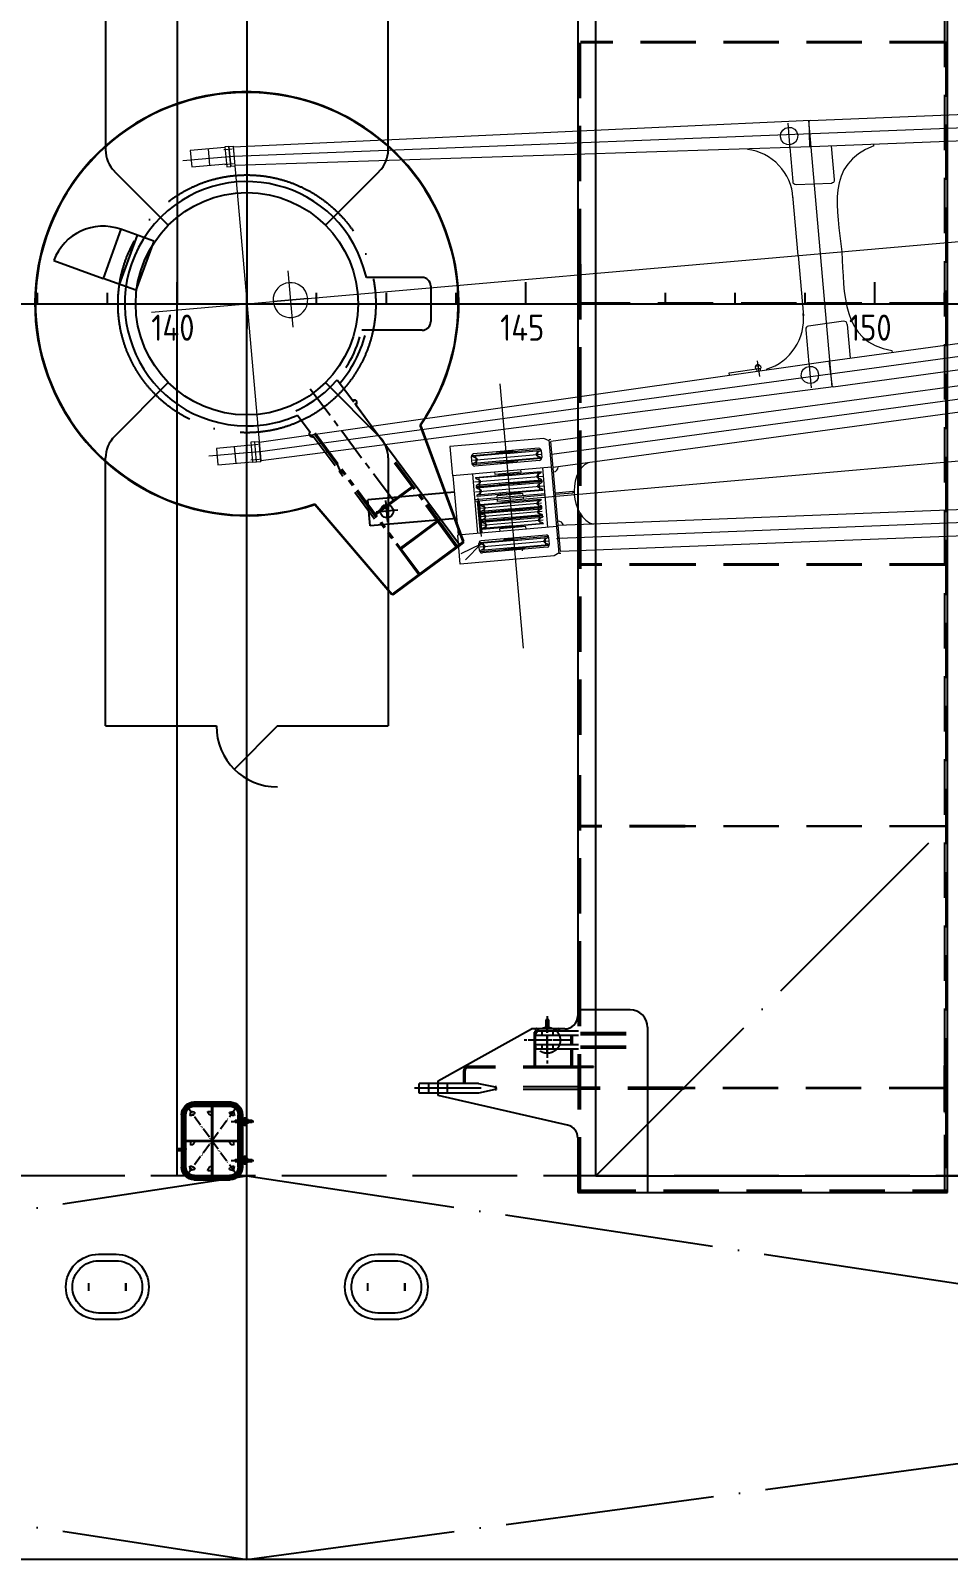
# Model space of a CAD drawing. Header units: millimetres. Extents: x -1838618 to -1600818, y -1770412 to -1553248.
# Drawn here: x -1716985 to -1706460, y -1733102 to -1715568 of the extents above; entities that cross this region are included whole.
import ezdxf

# ---------------------------------------------------------------- set-up
doc = ezdxf.new("R2010")
doc.units = ezdxf.units.MM
doc.header["$LTSCALE"] = 100
for name, pattern in [('ACAD_ISO02W100', [15, 12, -3]), ('ACAD_ISO04W100', [30, 24, -3, 0, -3]), ('ACAD_ISO05W100', [34, 24, -3, 0.5, -3, 0.5, -3]), ('CENTER', [2, 1.25, -0.25, 0.25, -0.25]), ('DASHED', [0.75, 0.5, -0.25]), ('HC2-TOP$0$238-P33+P34-tv$0$DASHED2', [9.525, 6.35, -3.175]), ('HC2-TOP$0$CENTER2', [28.575, 19.05, -3.175, 3.175, -3.175]), ('HC2-TOP$0$DASHED2', [9.525, 6.35, -3.175]), ('HC2-TOP$0$PHANTOM', [63.5, 31.75, -6.35, 6.35, -6.35, 6.35, -6.35]), ('HIDDEN', [9.525, 6.35, -3.175])]:
    doc.linetypes.add(name, pattern=pattern)
for name, color, linetype in [('412equipment', 6, 'Continuous'), ('_____1', 160, 'Continuous'), ('EDGES', 6, 'Continuous'), ('HC2-TOP$0$K1-CEN', 1, 'HC2-TOP$0$CENTER2'), ('HC2-TOP$0$K1-COMP_L', 140, 'HC2-TOP$0$PHANTOM'), ('HC2-TOP$0$K1-DASH', 2, 'HC2-TOP$0$DASHED2'), ('HC2-TOP$0$K2-DASH', 9, 'HC2-TOP$0$DASHED2'), ('HC2-TOP$0$SHAPE_L', 3, 'Continuous'), ('HC2-TOP$0$THICK_L', 3, 'Continuous'), ('图层4', 4, 'Continuous'), ('外型', 6, 'Continuous'), ('点划线', 1, 'CENTER'), ('物件', 4, 'Continuous'), ('虚线G', 3, 'DASHED')]:
    doc.layers.add(name, color=color, linetype=linetype)
doc.layers.add('标注', color=2, linetype='Continuous', lineweight=20)
doc.styles.get("Standard").update_dxf_attribs({"font": 'gbenor.shx', "width": 0.9, "bigfont": 'gbcbig.shx'})

# ---------------------------------------------------------------- blocks, each defined once
blk = doc.blocks.new('A$C6DAA1CFF')
at = {"color": 1, "linetype": 'ACAD_ISO04W100'}
blk.add_circle((1620, 5541), 1478, dxfattribs=at)
at = {"color": 2}
for centre, start, end in [((1970, 10381), 90, 180), ((1970, 700), 180, 270)]:
    blk.add_arc(centre, 700, start, end, dxfattribs=at)
at = {"layer": 'EDGES', "color": 4}
for p, q in [((1970, 10381), (1476, 10878)), ((0, 10381), (0, 7308)), ((0, 10381), (1270, 10381)), ((1970, 10381), (3240, 10381)), ((3240, 7308), (3240, 10381)), ((719, 6443), (102, 7060)), ((2521, 6443), (3138, 7060)), ((719, 4638), (102, 4021)), ((2521, 4638), (3138, 4021)), ((0, 700), (0, 3773)), ((3240, 3773), (3240, 700)), ((0, 700), (1270, 700)), ((1970, 700), (1476, 204)), ((1970, 700), (3240, 700))]:
    blk.add_line(p, q, dxfattribs=at)
blk.add_circle((1620, 5541), 1275, dxfattribs=at)
for centre, start, end in [((350, 7308), 180, 224.9592), ((2890, 7308), 315.0408, 0), ((350, 3773), 135.0408, 180), ((2890, 3773), 0, 44.9592)]:
    blk.add_arc(centre, 350, start, end, dxfattribs=at)
blk = doc.blocks.new('COORD')
at = {"color": 4}
for p, q in [((110600, 0), (110600, 250)), ((114600, 0), (114600, 250)), ((118600, 0), (118600, 250)), ((109000, 0), (109000, 125)), ((109800, 0), (109800, 125)), ((110600, 0), (110600, 125)), ((111400, 0), (111400, 125)), ((112200, 0), (112200, 125)), ((113000, 0), (113000, 125)), ((113800, 0), (113800, 125)), ((114600, 0), (114600, 125)), ((115400, 0), (115400, 125)), ((116200, 0), (116200, 125)), ((117000, 0), (117000, 125)), ((117800, 0), (117800, 125)), ((118600, 0), (118600, 125)), ((119400, 0), (119400, 125)), ((-3960, 0), (177600, 0))]:
    blk.add_line(p, q, dxfattribs=at)
for s, p in [('140', (110304, -423)), ('145', (114304, -423)), ('150', (118304, -423))]:
    blk.add_text(s, height=300, dxfattribs=at).set_placement(p)
blk = doc.blocks.new('H600X800A')
at = {"layer": '图层4'}
for p, q in [((-213, 45), (-213, -45)), ((213, 45), (213, -45))]:
    blk.add_line(p, q, dxfattribs=at)
for points in [[(475, 0, 0.414214), (100, 375), (-100, 375, 0.414214), (-475, 0, 0.414214), (-100, -375), (100, -375, 0.414214)], [(400, 0), (400, 0, 0.414214), (100, 300), (-100, 300, 0.414214), (-400, 0), (-400, 0, 0.414214), (-100, -300), (100, -300, 0.414214)]]:
    blk.add_lwpolyline(points, format="xyb", close=True, dxfattribs=at)
blk = doc.blocks.new('manhole cove')
at = {"layer": '标注'}
for p, q in [((-144186, 45168), (-144186, 45078)), ((-143759, 45168), (-143759, 45078))]:
    blk.add_line(p, q, dxfattribs=at)
at = {"color": 2, "xscale": -1, "rotation": 180.0000000005409}
blk.add_blockref('H600X800A', (-143973, 45123), dxfattribs=at)
blk = doc.blocks.new('HC2-TOP$0$CYL-280')
at = {"ltscale": 0.1}
for points in [[(-233, 18), (-233, -18), (-149, -18), (-149, 18)], [(-139, 122), (-122, 139), (-97, 114), (-114, 97)], [(-139, -122), (-122, -139), (-97, -114), (-114, -97)]]:
    blk.add_lwpolyline(points, close=True, dxfattribs=at)
blk.add_circle((0, 0), 149, dxfattribs=at)
at = {"layer": 'HC2-TOP$0$K1-CEN', "ltscale": 0.1}
for p, q in [((0, 275), (0, -275)), ((-275, 0), (275, 0))]:
    blk.add_line(p, q, dxfattribs=at)
blk = doc.blocks.new('A$C72DA127C')
at = {"color": 136, "linetype": 'HC2-TOP$0$238-P33+P34-tv$0$DASHED2', "lineweight": -2}
for p, q in [((-19896, -8353), (-19906, -8353)), ((-19906, -8353), (-19906, -8746)), ((-19396, -8343), (-19896, -8343)), ((-19896, -8343), (-19896, -8393)), ((-19896, -8353), (-19896, -8746)), ((-19396, -8393), (-19896, -8393)), ((-19483, -8499), (-19483, -8393)), ((-19468, -8499), (-19468, -8393)), ((-19376, -8358), (-18851, -8358)), ((-19376, -8378), (-18851, -8378)), ((-19896, -8499), (-19896, -8549)), ((-19396, -8499), (-19896, -8499)), ((-19396, -8549), (-19896, -8549)), ((-19483, -8746), (-19483, -8549)), ((-19468, -8746), (-19468, -8549)), ((-19376, -8514), (-18851, -8514)), ((-19376, -8534), (-18851, -8534)), ((-19396, -8746), (-20668, -8746)), ((-19396, -8761), (-20668, -8761)), ((-21113, -9051), (-21113, -8941)), ((-20546, -8941), (-21006, -8941)), ((-20899, -9051), (-20899, -8941)), ((-20713, -8941), (-20713, -8791)), ((-20698, -8941), (-20698, -8791)), ((-20546, -8941), (-20354, -8981)), ((-20546, -9051), (-21006, -9051)), ((-20354, -9011), (-20546, -9051)), ((-20346, -8995), (-20354, -8981)), ((-20346, -8997), (-20354, -9011)), ((-20346, -8995), (-20346, -8997)), ((-20344, -8995), (-20336, -8981)), ((-20344, -8995), (-20344, -8997)), ((-20344, -8997), (-20336, -9011)), ((-19396, -8981), (-20336, -8981)), ((-19396, -9011), (-20336, -9011))]:
    blk.add_line(p, q, dxfattribs=at)
at = {"color": 136, "linetype": 'Continuous', "lineweight": -2}
for p, q in [((-21226, -9051), (-21226, -8941)), ((-21006, -8941), (-21226, -8941)), ((-21226, -9051), (-21226, -8941)), ((-21006, -8941), (-21226, -8941)), ((-21006, -9051), (-21226, -9051)), ((-21006, -9051), (-21226, -9051))]:
    blk.add_line(p, q, dxfattribs=at)
at = {"color": 136, "linetype": 'HC2-TOP$0$238-P33+P34-tv$0$DASHED2', "lineweight": -2}
blk.add_lwpolyline([(-19226, -8746), (-19376, -8746), (-19376, -8756), (-19226, -8756)], close=True, dxfattribs=at)
for centre, radius, start, end in [((-20668, -8791), 45, 90, 180), ((-20668, -8791), 30, 90, 180), ((-20345, -9018), 38, 76.1839, 103.8161), ((-20345, -8974), 38, 256.1839, 283.8161)]:
    blk.add_arc(centre, radius, start, end, dxfattribs=at)
at = {"layer": 'HC2-TOP$0$K1-CEN', "color": 136, "ltscale": 0.1}
for p, q in [((-19756, -8581), (-19756, -8276)), ((-19500, -8446), (-20008, -8446))]:
    blk.add_line(p, q, dxfattribs=at)
at = {"layer": 'HC2-TOP$0$K1-CEN', "color": 136, "ltscale": 0.5}
for p, q in [((-21006, -9071), (-21006, -8926)), ((-20513, -8996), (-21280, -8996))]:
    blk.add_line(p, q, dxfattribs=at)
at = {"layer": 'HC2-TOP$0$K1-CEN', "color": 136, "ltscale": 0.25}
blk.add_line((-21006, -9064), (-21006, -8933), dxfattribs=at)
at = {"layer": 'HC2-TOP$0$K1-DASH', "color": 136, "ltscale": 0.2}
for p, q in [((-19819, -8343), (-19819, -8393)), ((-19693, -8343), (-19693, -8393)), ((-19819, -8499), (-19819, -8549)), ((-19693, -8499), (-19693, -8549))]:
    blk.add_line(p, q, dxfattribs=at)
at = {"layer": 'HC2-TOP$0$K2-DASH', "color": 136}
for p, q in [((-15195, -8716), (-15195, 8724)), ((-15186, 8724), (-15186, -8716)), ((-19386, 454), (-19386, 5224)), ((-19376, 454), (-19376, 5224)), ((-15195, 3004), (-19376, 3004)), ((-15195, 2995), (-19376, 2995)), ((-19386, 454), (-19388, -5216)), ((-19376, 454), (-19376, -5216)), ((-16899, 8), (-19372, 8)), ((-16899, 0), (-19372, 0)), ((-15195, 8), (-16892, 8)), ((-15195, 0), (-16892, 0)), ((-18176, -2985), (-19376, -2985)), ((-18176, -2996), (-19376, -2996)), ((-18176, -2985), (-18176, -2996)), ((-15195, -2987), (-18176, -2987)), ((-15195, -2996), (-18176, -2996)), ((-19388, -7946), (-19388, -5216)), ((-19376, -7946), (-19376, -5216)), ((-18176, -5987), (-19376, -5987)), ((-18176, -5997), (-19376, -5997)), ((-18176, -5987), (-18176, -5997)), ((-15195, -5989), (-18176, -5989)), ((-15195, -5996), (-18176, -5996)), ((-19388, -7946), (-19396, -7986)), ((-19396, -10191), (-19396, -7986)), ((-19376, -7946), (-19388, -7946)), ((-19376, -10191), (-19376, -7946)), ((-15195, -8716), (-15202, -8737)), ((-15202, -9258), (-15202, -8737)), ((-15195, -8716), (-15186, -8716)), ((-15186, -8716), (-15186, -9276)), ((-18196, -8986), (-19376, -8986)), ((-18196, -9006), (-19376, -9006)), ((-18176, -8992), (-18196, -8986)), ((-18176, -9000), (-18196, -9006)), ((-15202, -8992), (-18176, -8992)), ((-18176, -9000), (-18176, -8992)), ((-15202, -9000), (-18176, -9000)), ((-15198, -9276), (-15202, -9258)), ((-15198, -10166), (-15198, -9276)), ((-15198, -9276), (-15186, -9276)), ((-15186, -9276), (-15186, -10166)), ((-19376, -10166), (-15166, -10166)), ((-19376, -10176), (-15166, -10176))]:
    blk.add_line(p, q, dxfattribs=at)
at = {"layer": 'HC2-TOP$0$SHAPE_L', "color": 136}
for p, q in [((-15166, -10191), (-15166, 10199)), ((-19406, 8174), (-19406, -8166)), ((-21006, -8911), (-19936, -8316)), ((-19556, -8316), (-19936, -8316)), ((-21006, -9081), (-21006, -8911)), ((-19522, -9419), (-21006, -9081)), ((-19406, -9566), (-19406, -10191)), ((-19406, -10191), (-15166, -10191))]:
    blk.add_line(p, q, dxfattribs=at)
for centre, start, end in [((-19556, -8166), 270, 0), ((-19556, -9566), 0, 77.1475)]:
    blk.add_arc(centre, 150, start, end, dxfattribs=at)
at = {"layer": 'HC2-TOP$0$THICK_L', "color": 136}
for p, q in [((-18806, -8096), (-19406, -8096)), ((-18606, -8296), (-18606, -10191))]:
    blk.add_line(p, q, dxfattribs=at)
blk.add_arc((-18806, -8296), 200, 0, 90, dxfattribs=at)
at = {"layer": 'HC2-TOP$0$K1-COMP_L', "color": 136, "rotation": 270}
blk.add_blockref('HC2-TOP$0$CYL-280', (-19756, -8446), dxfattribs=at)
blk = doc.blocks.new('A$C6D717977')
at = {"layer": '_____1', "color": 31, "lineweight": 0}
for p, q in [((9653, 2104), (28403, 2841)), ((3054, 1695), (28419, 2691)), ((9671, 1804), (28430, 2542)), ((2107, -96), (28979, 2255)), ((3043, 1800), (9660, 2105)), ((9430, 1776), (9404, 2072)), ((9638, 2103), (9906, -953)), ((9656, 1803), (9645, 2103)), ((2756, 1777), (2772, 1588)), ((2933, 1769), (3032, 1777)), ((2993, 1804), (3042, 1808)), ((2993, 1804), (3013, 1575)), ((3042, 1808), (3062, 1579)), ((3043, 1800), (3357, -1798)), ((3061, 1590), (9671, 1804)), ((9886, -653), (28488, 1878)), ((9937, 1426), (9903, 1813)), ((10390, 1813), (10389, 1832)), ((2465, 1644), (3039, 1694)), ((2765, 1670), (3054, 1695)), ((2948, 1600), (3046, 1608)), ((3350, -1693), (28503, 1729)), ((9921, -952), (28514, 1579)), ((9519, 553), (9459, 1244)), ((9519, 553), (9580, -138)), ((3669, 377), (3726, -269)), ((9607, -296), (9641, -687)), ((10040, -199), (9640, -254)), ((10082, -235), (10116, -622)), ((3339, -1588), (9886, -653)), ((9049, -653), (9076, -834)), ((9644, -668), (9669, -963)), ((9871, -654), (9912, -952)), ((10596, -535), (10598, -556)), ((9042, -746), (9047, -774)), ((9083, -740), (9085, -768)), ((9089, -710), (9091, -737)), ((9159, -749), (9160, -757)), ((3357, -1798), (9927, -949)), ((2762, -1744), (3335, -1694)), ((3054, -1639), (3071, -1827)), ((3061, -1718), (3350, -1693)), ((3230, -1619), (3328, -1610)), ((3309, -1813), (3289, -1584)), ((3358, -1808), (3338, -1579)), ((3338, -1579), (3358, -1808)), ((3244, -1788), (3343, -1780)), ((3309, -1813), (3358, -1808))]:
    blk.add_line(p, q, dxfattribs=at)
at = {"layer": '_____1', "color": 31}
for p, q in [((5207, 303), (4569, 303)), ((5308, 202), (5308, -202)), ((3009, 0), (3389, 0)), ((3200, 95), (3200, -283)), ((5207, -301), (4516, -301)), ((4235, -871), (4424, -1125)), ((3926, -973), (4153, -1277)), ((4436, -1140), (4698, -1494)), ((4449, -1157), (5636, -2758)), ((4198, -1337), (4243, -1398)), ((5183, -1393), (5677, -2728)), ((5190, -1393), (5682, -2726)), ((3921, -1498), (3934, -1515)), ((3949, -1501), (4211, -1855)), ((3969, -1486), (4232, -1838)), ((3983, -1479), (4243, -1831)), ((4288, -1458), (4514, -1764)), ((4288, -1958), (4232, -1825)), ((4256, -1915), (4301, -1977)), ((4276, -1900), (4321, -1962)), ((4288, -1891), (4335, -1953)), ((4559, -1823), (4606, -1883)), ((4891, -1822), (5117, -2127)), ((4904, -1812), (5128, -2117)), ((4366, -2022), (4411, -2084)), ((4379, -2013), (4424, -2074)), ((4651, -1945), (4877, -2248)), ((5093, -2093), (4670, -2406)), ((4437, -2159), (4662, -2464)), ((4456, -2144), (4683, -2449)), ((4469, -2134), (4694, -2439)), ((5102, -2104), (4679, -2417)), ((5162, -2187), (5207, -2248)), ((5173, -2177), (5220, -2239)), ((3977, -2303), (4861, -3334)), ((3979, -2295), (4866, -3330)), ((3981, -2299), (4866, -3330)), ((5252, -2308), (5599, -2786)), ((5265, -2299), (5612, -2776)), ((4728, -2509), (4773, -2570)), ((4741, -2499), (4786, -2561)), ((4831, -2621), (4876, -2683)), ((4972, -2811), (5394, -2497)), ((4817, -2630), (4862, -2692)), ((4909, -2752), (5169, -3104)), ((4920, -2743), (5183, -3095)), ((5677, -2728), (5149, -3119)), ((5643, -2767), (5154, -3128)), ((5149, -3119), (4866, -3330)), ((5154, -3128), (4872, -3338)), ((4866, -3330), (4861, -3334)), ((4866, -3330), (4872, -3338))]:
    blk.add_line(p, q, dxfattribs=at)
at = {"layer": '_____1', "color": 31, "lineweight": 0}
for points in [[(2948, 1794), (2550, 1759), (2567, 1570), (2965, 1605)], [(2993, 1804), (2948, 1800), (2968, 1571), (3013, 1575)], [(3062, 1579), (3013, 1575), (2993, 1804)], [(9424, 1795), (9458, 1404), (9461, 1389), (9471, 1379), (9482, 1371), (9498, 1370), (9902, 1386)], [(9902, 1386), (9916, 1390), (9929, 1397), (9936, 1411), (9937, 1426)], [(9640, -254), (9625, -260), (9615, -269), (9608, -280), (9607, -296)], [(10082, -235), (10079, -220), (10069, -208), (10056, -202), (10040, -199)], [(9038, -716), (9039, -705), (9047, -698), (9055, -693), (9066, -694), (9073, -700), (9078, -711)], [(8734, -818), (8731, -791), (9091, -737)], [(9089, -710), (9029, -717), (9032, -747)], [(3247, -1622), (2849, -1657), (2865, -1845), (3263, -1810)], [(3289, -1584), (3244, -1588), (3264, -1817), (3309, -1813)], [(3309, -1813), (3289, -1584), (3338, -1579)]]:
    blk.add_lwpolyline(points, dxfattribs=at)
at = {"layer": '_____1', "color": 31}
for points in [[(4013, -1078), (4091, -1015), (4166, -945), (4235, -871)], [(4449, -1157), (4458, -1144), (4460, -1129), (4454, -1114), (4443, -1105), (4426, -1103), (4413, -1108)], [(3780, -1275), (3926, -1470), (3915, -1483), (3913, -1498), (3919, -1513), (3932, -1522), (3947, -1524), (3962, -1518)], [(5385, -2486), (5173, -2643), (4962, -2799)], [(5682, -2726), (5677, -2728), (5636, -2758)], [(5677, -2728), (5682, -2737), (5643, -2767)]]:
    blk.add_lwpolyline(points, dxfattribs=at)
for points, knots in [([(5190, -1393), (5875, -415), (5747, 916), (4891, 1747), (4027, 2579), (2703, 2661), (1742, 1947), (785, 1225), (493, -68), (1047, -1131), (1611, -2190), (2838, -2681), (3977, -2303)], [0, 0, 0, 0, 1, 1, 1, 2, 2, 2, 3, 3, 3, 4, 4, 4, 4]), ([(5186, -1389), (5893, -378), (5727, 1008), (4799, 1822), (3871, 2638), (2480, 2623), (1566, 1793), (653, 958), (511, -424), (1238, -1425), (1872, -2297), (2991, -2631), (3979, -2295)], [0, 0, 0, 0, 1, 1, 1, 2, 2, 2, 3, 3, 3, 3.873397, 3.873397, 3.873397, 3.873397]), ([(4569, 303), (4310, 1431), (2904, 1787), (2140, 917), (1362, 0), (1996, -1389), (3200, -1400)], [0, 0, 0, 0, 1, 1, 1, 2, 2, 2, 2])]:
    blk.add_open_spline(points, degree=3, knots=knots, dxfattribs=at)
at = {"layer": '_____1', "color": 31, "lineweight": 0}
for points, knots in [([(9515, 1933), (9500, 2066), (9312, 2048), (9316, 1915), (9336, 1785), (9523, 1800), (9515, 1933)], [0, 0, 0, 0, 1, 1, 1, 2, 2, 2, 2]), ([(3898, 61), (3863, 325), (3488, 292), (3500, 26), (3535, -237), (3909, -204), (3898, 61), (3898, 61), (3500, 26), (3500, 26)], [0, 0, 0, 0, 1, 1, 1, 2, 2, 2, 3, 3, 3, 3]), ([(9755, -807), (9739, -675), (9552, -692), (9556, -824), (9577, -955), (9761, -940), (9755, -807)], [0, 0, 0, 0, 1, 1, 1, 2, 2, 2, 2])]:
    blk.add_open_spline(points, degree=3, knots=knots, dxfattribs=at)
for points in [[(9461, 1216), (9447, 1500), (9219, 1739), (8938, 1772)], [(10390, 1813), (9831, 1603), (9966, 1084), (10022, 597)], [(10022, 597), (10050, 115), (10011, -433), (10596, -535)], [(9159, -749), (9430, -668), (9613, -392), (9578, -111)]]:
    blk.add_open_spline(points, degree=3, dxfattribs=at)
at = {"layer": '_____1', "color": 31}
for points in [[(5308, 202), (5308, 258), (5263, 303), (5207, 303)], [(5207, -301), (5260, -304), (5308, -258), (5308, -202)], [(4265, -910), (4404, -753), (4499, -562), (4555, -361)], [(4335, -730), (4413, -607), (4451, -519), (4496, -380)], [(3760, -1228), (3874, -1180), (3990, -1101), (4084, -1020)], [(3200, -1400), (3405, -1401), (3593, -1358), (3780, -1275)]]:
    blk.add_open_spline(points, degree=3, dxfattribs=at)
blk = doc.blocks.new('A$C0D853225')
at = {"color": 31}
for p, q in [((-34419, -2161), (-35415, -2248)), ((-35389, -2547), (-35415, -2248)), ((-35185, -2504), (-35207, -2255)), ((-35071, -2368), (-35320, -2390)), ((-34393, -2460), (-35389, -2547))]:
    blk.add_line(p, q, dxfattribs=at)
blk.add_circle((-35196, -2379), 75, dxfattribs=at)
at = {"layer": '_____1', "color": 31, "lineweight": 0}
for p, q in [((-8150, 1693), (-33303, -1729)), ((-14721, 952), (-33314, -1579)), ((-14686, 653), (-33288, -1878)), ((-6907, 96), (-33779, -2255)), ((-33630, -3950), (-33896, -916)), ((-33397, -1543), (-34473, -1637)), ((-33334, -1570), (-33397, -1543)), ((-33316, -1557), (-33335, -1559)), ((-33221, -2864), (-33335, -1559)), ((-34473, -1637), (-34444, -1973)), ((-34228, -1751), (-34221, -1833)), ((-34216, -1739), (-34218, -1742)), ((-34218, -1742), (-34218, -1746)), ((-34218, -1746), (-34213, -1752)), ((-34216, -1739), (-33825, -1705)), ((-33824, -1716), (-34215, -1750)), ((-34213, -1752), (-34168, -1770)), ((-34212, -1791), (-33429, -1722)), ((-33458, -1656), (-34201, -1721)), ((-34179, -1743), (-34171, -1835)), ((-33943, -1713), (-33942, -1715)), ((-33943, -1713), (-33940, -1713)), ((-33825, -1703), (-33940, -1713)), ((-33435, -1671), (-33825, -1705)), ((-33825, -1703), (-33711, -1693)), ((-33824, -1716), (-33434, -1682)), ((-33745, -1681), (-33745, -1683)), ((-33709, -1693), (-33711, -1693)), ((-33709, -1693), (-33707, -1695)), ((-33436, -1684), (-33475, -1709)), ((-33429, -1761), (-33472, -1743)), ((-33471, -1681), (-33463, -1773)), ((-33436, -1684), (-33432, -1677)), ((-33433, -1673), (-33432, -1677)), ((-33425, -1683), (-33419, -1762)), ((-33203, -2841), (-33314, -1579)), ((-7854, -1695), (-33219, -2691)), ((-33307, -1873), (-34444, -1973)), ((-34206, -1829), (-34210, -1836)), ((-34210, -1836), (-34209, -1842)), ((-34209, -1842), (-34207, -1842)), ((-33817, -1797), (-34208, -1831)), ((-34207, -1842), (-33816, -1808)), ((-34206, -1829), (-34165, -1804)), ((-33446, -1795), (-34188, -1860)), ((-33954, -1956), (-33956, -1926)), ((-33933, -1822), (-33933, -1818)), ((-33933, -1822), (-33931, -1822)), ((-33815, -1812), (-33931, -1822)), ((-33817, -1797), (-33427, -1763)), ((-33426, -1774), (-33816, -1808)), ((-33815, -1812), (-33702, -1802)), ((-33428, -1925), (-33803, -1958)), ((-33733, -1820), (-33733, -1818)), ((-33705, -1785), (-33702, -1820)), ((-33700, -1802), (-33702, -1802)), ((-33700, -1802), (-33698, -1798)), ((-33656, -1930), (-33659, -1900)), ((-33425, -1767), (-33429, -1761)), ((-33426, -1774), (-33424, -1774)), ((-33426, -1927), (-33425, -1931)), ((-33425, -1767), (-33424, -1774)), ((-33349, -2561), (-33408, -1882)), ((-14471, -1804), (-33230, -2542)), ((-34376, -2650), (-34435, -1972)), ((-34151, -2631), (-34211, -1952)), ((-34190, -2043), (-33406, -1975)), ((-34179, -1991), (-34181, -1993)), ((-34181, -1993), (-34181, -1997)), ((-34181, -1997), (-34176, -2003)), ((-34180, -2155), (-33397, -2086)), ((-34179, -1991), (-33803, -1958)), ((-33802, -1968), (-34178, -2001)), ((-34176, -2003), (-34131, -2023)), ((-34169, -2080), (-34173, -2087)), ((-34173, -2087), (-34172, -2094)), ((-34169, -2102), (-34172, -2102)), ((-34172, -2102), (-34171, -2108)), ((-33795, -2050), (-34171, -2083)), ((-34170, -2095), (-33793, -2063)), ((-34169, -2080), (-34128, -2055)), ((-34169, -2102), (-33793, -2069)), ((-33792, -2080), (-34169, -2113)), ((-34142, -1994), (-34134, -2086)), ((-33656, -1930), (-33954, -1956)), ((-33920, -1966), (-33920, -1968)), ((-33920, -1966), (-33918, -1966)), ((-33803, -1956), (-33918, -1966)), ((-33911, -2075), (-33911, -2073)), ((-33911, -2077), (-33909, -2075)), ((-33911, -2075), (-33909, -2075)), ((-33911, -2077), (-33911, -2079)), ((-33793, -2065), (-33909, -2075)), ((-33793, -2065), (-33909, -2075)), ((-33906, -2057), (-33903, -2092)), ((-33803, -1956), (-33689, -1946)), ((-33802, -1968), (-33427, -1936)), ((-33795, -2050), (-33420, -2017)), ((-33419, -2030), (-33793, -2063)), ((-33418, -2036), (-33793, -2069)), ((-33793, -2065), (-33680, -2055)), ((-33793, -2065), (-33680, -2055)), ((-33792, -2080), (-33417, -2047)), ((-33687, -1945), (-33689, -1946)), ((-33687, -1945), (-33685, -1947)), ((-33683, -2038), (-33680, -2072)), ((-33677, -2057), (-33680, -2055)), ((-33678, -2055), (-33680, -2055)), ((-33678, -2055), (-33676, -2052)), ((-33677, -2057), (-33675, -2059)), ((-33429, -1938), (-33468, -1965)), ((-33422, -2015), (-33465, -1997)), ((-33464, -1934), (-33456, -2027)), ((-33419, -2049), (-33458, -2074)), ((-33454, -2046), (-33446, -2136)), ((-33429, -1938), (-33425, -1931)), ((-33417, -2021), (-33422, -2015)), ((-33419, -2030), (-33417, -2027)), ((-33419, -2049), (-33416, -2042)), ((-33416, -2036), (-33418, -2036)), ((-33417, -2021), (-33417, -2027)), ((-33416, -2036), (-33416, -2042)), ((-33382, -2177), (-34185, -2248)), ((-33381, -2195), (-34183, -2265)), ((-34171, -2108), (-34166, -2115)), ((-34166, -2115), (-34121, -2132)), ((-34159, -2192), (-34163, -2198)), ((-34163, -2198), (-34163, -2205)), ((-34163, -2205), (-34160, -2205)), ((-33785, -2161), (-34161, -2194)), ((-34160, -2205), (-33784, -2172)), ((-34159, -2192), (-34118, -2166)), ((-34123, -2628), (-34155, -2262)), ((-34109, -2668), (-34148, -2223)), ((-34102, -2626), (-34134, -2261)), ((-34132, -2105), (-34125, -2195)), ((-34124, -2303), (-33775, -2272)), ((-33635, -2176), (-33932, -2202)), ((-33930, -2225), (-33932, -2202)), ((-33927, -2266), (-33929, -2243)), ((-33629, -2240), (-33927, -2266)), ((-33901, -2184), (-33902, -2182)), ((-33901, -2184), (-33899, -2186)), ((-33783, -2176), (-33899, -2186)), ((-33896, -2169), (-33893, -2203)), ((-33775, -2268), (-33878, -2277)), ((-33878, -2277), (-33878, -2281)), ((-33785, -2161), (-33410, -2128)), ((-33409, -2139), (-33784, -2172)), ((-33783, -2176), (-33670, -2166)), ((-33426, -2242), (-33775, -2272)), ((-33775, -2268), (-33675, -2259)), ((-33774, -2283), (-33427, -2253)), ((-33675, -2259), (-33672, -2263)), ((-33674, -2149), (-33671, -2183)), ((-33668, -2164), (-33670, -2166)), ((-33668, -2164), (-33666, -2161)), ((-33633, -2199), (-33635, -2176)), ((-33629, -2240), (-33631, -2217)), ((-33429, -2255), (-33468, -2276)), ((-33466, -2250), (-33443, -2521)), ((-33413, -2126), (-33455, -2108)), ((-33429, -2255), (-33426, -2248)), ((-33426, -2242), (-33426, -2248)), ((-33408, -2132), (-33413, -2126)), ((-33409, -2139), (-33407, -2139)), ((-33408, -2132), (-33407, -2139)), ((-33262, -2167), (-33063, -2150)), ((-33261, -2184), (-33062, -2167)), ((-14453, -2104), (-33203, -2841)), ((-33063, -2150), (-33062, -2167)), ((-34124, -2303), (-34123, -2309)), ((-33774, -2283), (-34123, -2313)), ((-34123, -2309), (-34118, -2315)), ((-33422, -2285), (-34122, -2346)), ((-34118, -2315), (-34078, -2329)), ((-33768, -2349), (-34117, -2380)), ((-34113, -2377), (-34117, -2384)), ((-34116, -2391), (-34117, -2384)), ((-34116, -2391), (-33767, -2360)), ((-34115, -2399), (-33767, -2369)), ((-34115, -2399), (-34115, -2406)), ((-34115, -2406), (-34110, -2412)), ((-33766, -2379), (-34114, -2410)), ((-33414, -2383), (-34114, -2444)), ((-34113, -2377), (-34076, -2357)), ((-34110, -2412), (-34070, -2425)), ((-33760, -2446), (-34109, -2476)), ((-34104, -2476), (-34068, -2453)), ((-34085, -2304), (-34061, -2575)), ((-33870, -2373), (-33767, -2364)), ((-33767, -2364), (-33870, -2373)), ((-33870, -2373), (-33870, -2369)), ((-33870, -2373), (-33869, -2378)), ((-33865, -2356), (-33862, -2390)), ((-33856, -2452), (-33853, -2486)), ((-33768, -2349), (-33422, -2319)), ((-33419, -2330), (-33767, -2360)), ((-33418, -2338), (-33767, -2369)), ((-33666, -2355), (-33767, -2364)), ((-33767, -2364), (-33666, -2355)), ((-33766, -2379), (-33419, -2349)), ((-33760, -2446), (-33413, -2415)), ((-33410, -2428), (-33759, -2458)), ((-33759, -2461), (-33658, -2452)), ((-33658, -2452), (-33759, -2461)), ((-33409, -2434), (-33758, -2465)), ((-33757, -2476), (-33411, -2445)), ((-33674, -2339), (-33671, -2373)), ((-33666, -2355), (-33665, -2351)), ((-33666, -2355), (-33664, -2360)), ((-33666, -2435), (-33663, -2469)), ((-33658, -2452), (-33656, -2449)), ((-33658, -2452), (-33655, -2456)), ((-33424, -2317), (-33466, -2303)), ((-33421, -2351), (-33460, -2372)), ((-33415, -2415), (-33458, -2400)), ((-33413, -2448), (-33452, -2468)), ((-33419, -2323), (-33424, -2317)), ((-33421, -2351), (-33417, -2344)), ((-33419, -2330), (-33419, -2323)), ((-33418, -2338), (-33417, -2344)), ((-33410, -2421), (-33415, -2415)), ((-33413, -2448), (-33409, -2441)), ((-33410, -2428), (-33410, -2421)), ((-33409, -2434), (-33409, -2441)), ((-33248, -2552), (-34384, -2651)), ((-34108, -2489), (-33759, -2458)), ((-34104, -2476), (-34108, -2483)), ((-34108, -2489), (-34108, -2483)), ((-34107, -2495), (-33758, -2465)), ((-34107, -2495), (-34106, -2502)), ((-33757, -2476), (-34106, -2506)), ((-34106, -2502), (-34102, -2508)), ((-33405, -2479), (-34105, -2541)), ((-34102, -2508), (-34062, -2522)), ((-33751, -2544), (-34100, -2575)), ((-34096, -2572), (-34100, -2579)), ((-34099, -2585), (-34100, -2579)), ((-34099, -2585), (-33750, -2555)), ((-34096, -2572), (-34059, -2549)), ((-33602, -2555), (-33899, -2581)), ((-33897, -2608), (-33899, -2581)), ((-33759, -2461), (-33861, -2470)), ((-33861, -2470), (-33759, -2461)), ((-33861, -2470), (-33861, -2467)), ((-33861, -2470), (-33861, -2474)), ((-33853, -2566), (-33750, -2557)), ((-33853, -2566), (-33853, -2564)), ((-33751, -2544), (-33405, -2514)), ((-33401, -2524), (-33750, -2555)), ((-33650, -2548), (-33750, -2557)), ((-33650, -2548), (-33648, -2546)), ((-33599, -2582), (-33601, -2557)), ((-33407, -2512), (-33449, -2496)), ((-33402, -2518), (-33407, -2512)), ((-33401, -2524), (-33402, -2518)), ((-34355, -2987), (-34384, -2651)), ((-34134, -2828), (-34141, -2748)), ((-34129, -2737), (-34131, -2737)), ((-34131, -2737), (-34131, -2743)), ((-34131, -2743), (-34126, -2749)), ((-34129, -2737), (-33737, -2702)), ((-33736, -2713), (-34128, -2747)), ((-34126, -2749), (-34081, -2767)), ((-34125, -2788), (-33341, -2719)), ((-33729, -2794), (-34121, -2829)), ((-34120, -2839), (-33728, -2805)), ((-34119, -2826), (-34078, -2801)), ((-33371, -2651), (-34114, -2716)), ((-33359, -2790), (-34101, -2855)), ((-34092, -2740), (-34084, -2830)), ((-33855, -2711), (-33853, -2708)), ((-33855, -2711), (-33855, -2713)), ((-33738, -2698), (-33853, -2708)), ((-33658, -2678), (-33822, -2693)), ((-33822, -2693), (-33822, -2690)), ((-33738, -2698), (-33624, -2688)), ((-33348, -2668), (-33737, -2702)), ((-33736, -2713), (-33347, -2679)), ((-33729, -2794), (-33340, -2760)), ((-33339, -2771), (-33728, -2805)), ((-33728, -2807), (-33615, -2797)), ((-33658, -2678), (-33658, -2676)), ((-33647, -2798), (-33644, -2832)), ((-33622, -2690), (-33624, -2688)), ((-33622, -2690), (-33620, -2692)), ((-33617, -2798), (-33617, -2800)), ((-33613, -2797), (-33615, -2797)), ((-33613, -2797), (-33611, -2795)), ((-33349, -2681), (-33388, -2706)), ((-33342, -2758), (-33385, -2741)), ((-33384, -2678), (-33376, -2768)), ((-33349, -2681), (-33345, -2675)), ((-33346, -2668), (-33348, -2668)), ((-33346, -2668), (-33345, -2675)), ((-33337, -2764), (-33342, -2758)), ((-33339, -2771), (-33337, -2771)), ((-33331, -2757), (-33338, -2678)), ((-33337, -2764), (-33337, -2771)), ((-33187, -2689), (-33249, -2694)), ((-33279, -2891), (-34355, -2985)), ((-34119, -2826), (-34123, -2833)), ((-34123, -2833), (-34122, -2840)), ((-34122, -2840), (-34120, -2839)), ((-33846, -2818), (-33846, -2815)), ((-33846, -2818), (-33844, -2817)), ((-33728, -2807), (-33844, -2817)), ((-33646, -2815), (-33810, -2830)), ((-33222, -2854), (-33279, -2891)), ((-33202, -2863), (-33221, -2864))]:
    blk.add_line(p, q, dxfattribs=at)
for points in [[(-34201, -1721), (-34215, -1726), (-34225, -1738), (-34228, -1753)], [(-33910, -1695), (-33909, -1697), (-33745, -1683)], [(-33475, -1709), (-33483, -1718), (-33484, -1727), (-33481, -1738), (-33472, -1743)], [(-33425, -1683), (-33431, -1669), (-33443, -1659), (-33458, -1656)], [(-33433, -1673), (-33433, -1671), (-33435, -1671)], [(-34221, -1833), (-34215, -1847), (-34204, -1857), (-34188, -1860)], [(-34165, -1804), (-34159, -1797), (-34158, -1786), (-34161, -1778), (-34168, -1770)], [(-33733, -1818), (-33898, -1832), (-33897, -1834)], [(-33446, -1795), (-33431, -1789), (-33422, -1778), (-33419, -1762)], [(-33426, -1927), (-33426, -1925), (-33428, -1925)], [(-33284, -1925), (-33264, -1921), (-33246, -1909), (-33235, -1891), (-33230, -1871)], [(-34172, -2094), (-34170, -2093), (-34170, -2095)], [(-34128, -2055), (-34122, -2048), (-34121, -2037), (-34124, -2029), (-34131, -2023)], [(-33468, -1965), (-33476, -1972), (-33477, -1981), (-33474, -1991), (-33465, -1997)], [(-33458, -2074), (-33466, -2081), (-33467, -2092), (-33464, -2103), (-33455, -2108)], [(-34118, -2166), (-34113, -2159), (-34111, -2149), (-34115, -2138), (-34121, -2132)], [(-33468, -2276), (-33476, -2285), (-33475, -2296), (-33466, -2303)], [(-34076, -2357), (-34068, -2348), (-34069, -2337), (-34078, -2329)], [(-34068, -2453), (-34060, -2444), (-34061, -2433), (-34070, -2425)], [(-33460, -2372), (-33468, -2381), (-33467, -2392), (-33458, -2400)], [(-34059, -2549), (-34051, -2540), (-34052, -2529), (-34062, -2522)], [(-33452, -2468), (-33460, -2478), (-33459, -2488), (-33449, -2496)], [(-33172, -2539), (-33180, -2520), (-33194, -2504), (-33214, -2495), (-33234, -2494)], [(-34342, -2865), (-34115, -2753), (-34293, -2934)], [(-34114, -2716), (-34128, -2721), (-34138, -2733), (-34141, -2748)], [(-34078, -2801), (-34072, -2792), (-34071, -2783), (-34074, -2773), (-34081, -2767)], [(-33388, -2706), (-33396, -2713), (-33397, -2724), (-33394, -2733), (-33385, -2741)], [(-33338, -2678), (-33344, -2664), (-33356, -2654), (-33371, -2651)], [(-33359, -2790), (-33344, -2787), (-33334, -2773), (-33331, -2757)], [(-34134, -2828), (-34128, -2842), (-34117, -2854), (-34101, -2855)]]:
    blk.add_lwpolyline(points, dxfattribs=at)
for points in [[(-32887, -1824), (-33015, -1866), (-33060, -2074), (-33047, -2191)], [(-33047, -2191), (-33040, -2308), (-32958, -2507), (-32826, -2526)]]:
    blk.add_open_spline(points, degree=3, dxfattribs=at)
blk = doc.blocks.new('A$C316F6EE2')
at = {"color": 3, "ltscale": 10}
for p, q in [((-1445, 845), (-1650, 281)), ((-1257, 777), (-1463, 213)), ((-1069, 708), (-1445, 845)), ((-1069, 708), (-1275, 145)), ((-2214, 487), (-1650, 281)), ((-1275, 145), (-1650, 281))]:
    blk.add_line(p, q, dxfattribs=at)
blk.add_arc((-1650, 281), 600, 70, 160, dxfattribs=at)
blk = doc.blocks.new('800x600')
at = {"layer": '外型', "color": 2, "linetype": 'Continuous'}
for p, q in [((-448, 208), (-448, -216)), ((-300, 348), (300, 348)), ((448, 208), (448, -208))]:
    blk.add_line(p, q, dxfattribs=at)
for centre, radius, start, end in [((-300, 200), 148, 90.0672, 176.7), ((300, 200), 148, 3.2955, 89.9373), ((-300, -199), 149, 186.6047, 269.7316), ((300, -200), 148, 270.0672, 356.7)]:
    blk.add_arc(centre, radius, start, end, dxfattribs=at)
at = {"layer": '标注', "linetype": 'ACAD_ISO05W100', "lineweight": 25, "ltscale": 0.05}
for p, q in [((-370, -270), (370, 270)), ((370, -270), (-370, 270))]:
    blk.add_line(p, q, dxfattribs=at)
at = {"layer": '标注', "lineweight": 25}
for p, q in [((-338, 246), (-291, 256)), ((-328, 199), (-338, 246)), ((0, 198), (0, 246)), ((0, 246), (48, 246)), ((338, 246), (291, 256)), ((328, 199), (338, 246)), ((-338, 48), (-338, 0)), ((-338, 0), (-290, 0)), ((338, 0), (290, 0)), ((338, 48), (338, 0)), ((-328, -199), (-338, -246)), ((-338, -246), (-291, -256)), ((-300, -348), (300, -348)), ((0, -198), (0, -246)), ((0, -246), (48, -246)), ((338, -246), (291, -256)), ((328, -199), (338, -246))]:
    blk.add_line(p, q, dxfattribs=at)
for centre, start, end in [((-338, 246), 281.5316, 11.5316), ((0, 246), 270, 0), ((338, 246), 168.4684, 258.4684), ((-338, 0), 0, 90), ((338, 0), 90, 180), ((-338, -246), 348.4684, 78.4684), ((0, -246), 0, 90), ((338, -246), 101.5316, 191.5316)]:
    blk.add_arc(centre, 48.1, start, end, dxfattribs=at)
at = {"layer": '点划线', "color": 2}
blk.add_line((78, 376), (118, 376), dxfattribs=at)
at = {"layer": '点划线', "color": 2, "linetype": 'CENTER', "ltscale": 0.2}
for p, q in [((-224, -218), (-224, -479)), ((224, -218), (224, -479)), ((-274, -379), (-169, -379)), ((274, -379), (169, -379))]:
    blk.add_line(p, q, dxfattribs=at)
at = {"layer": '物件', "color": 2}
for p, q in [((87, 391), (97, 391)), ((87, 391), (87, 296)), ((97, 391), (97, 296)), ((101, 391), (101, 348)), ((101, 391), (111, 391)), ((111, 391), (111, 348)), ((97, 296), (87, 296)), ((-252, -346), (-252, -408)), ((-237, -347), (-237, -396)), ((-237, -349), (-236, -349)), ((-236, -265), (-236, -396)), ((-236, -265), (-213, -265)), ((-213, -265), (-213, -396)), ((-213, -349), (-212, -349)), ((-212, -347), (-212, -396)), ((-197, -346), (-197, -396)), ((-197, -350), (-192, -350)), ((197, -350), (192, -350)), ((197, -346), (197, -396)), ((212, -347), (212, -396)), ((213, -349), (212, -349)), ((213, -265), (213, -396)), ((236, -265), (213, -265)), ((236, -265), (236, -396)), ((237, -349), (236, -349)), ((237, -347), (237, -396)), ((252, -346), (252, -408)), ((-258, -365), (-260, -367)), ((-260, -394), (-260, -367)), ((-258, -396), (-260, -394)), ((-258, -396), (-258, -365)), ((-258, -365), (-252, -365)), ((-258, -396), (-252, -396)), ((-252, -358), (-237, -358)), ((-252, -408), (-237, -408)), ((-237, -391), (-237, -408)), ((-236, -396), (-236, -461)), ((-236, -461), (-213, -461)), ((-213, -396), (-213, -461)), ((-212, -358), (-197, -358)), ((-212, -391), (-212, -408)), ((-212, -408), (-197, -408)), ((-192, -356), (-197, -356)), ((-197, -362), (-194, -362)), ((-197, -391), (-197, -408)), ((-197, -404), (-194, -404)), ((-194, -362), (-194, -376)), ((-194, -371), (-185, -371)), ((-194, -371), (-194, -391)), ((-194, -391), (-185, -391)), ((-194, -404), (-194, -391)), ((-191, -378), (-191, -383)), ((-189, -352), (-189, -353)), ((-189, -377), (-188, -377)), ((-189, -384), (-188, -384)), ((-187, -378), (-187, -383)), ((-185, -371), (-182, -373)), ((-185, -371), (-185, -391)), ((-185, -391), (-182, -389)), ((-182, -373), (-176, -373)), ((-182, -373), (-182, -389)), ((-176, -378), (-182, -378)), ((-174, -375), (-174, -377)), ((174, -374), (174, -377)), ((182, -373), (176, -373)), ((176, -378), (182, -378)), ((185, -371), (182, -373)), ((182, -373), (182, -381)), ((182, -389), (182, -380)), ((185, -390), (182, -389)), ((197, -371), (185, -371)), ((185, -371), (185, -391)), ((194, -391), (185, -391)), ((187, -378), (187, -383)), ((189, -376), (188, -376)), ((189, -384), (188, -384)), ((189, -352), (189, -353)), ((191, -378), (191, -383)), ((192, -356), (197, -356)), ((194, -362), (194, -376)), ((197, -362), (194, -362)), ((194, -371), (194, -391)), ((194, -404), (194, -391)), ((197, -404), (194, -404)), ((212, -358), (197, -358)), ((197, -391), (197, -408)), ((212, -408), (197, -408)), ((212, -391), (212, -408)), ((213, -396), (213, -461)), ((236, -461), (213, -461)), ((236, -396), (236, -461)), ((252, -358), (237, -358)), ((237, -391), (237, -408)), ((252, -408), (237, -408)), ((258, -365), (252, -365)), ((258, -396), (252, -396)), ((258, -365), (258, -381)), ((258, -365), (260, -367)), ((258, -396), (258, -380)), ((258, -396), (260, -394)), ((260, -394), (260, -367))]:
    blk.add_line(p, q, dxfattribs=at)
at = {"layer": '物件', "color": 2, "linetype": 'HIDDEN', "ltscale": 20}
for p, q in [((-442, 200), (-442, -200)), ((-430, -200), (-430, 200)), ((-418, -200), (-418, 200)), ((-405, -200), (-405, 200)), ((-399, 200), (-399, -200)), ((300, 342), (-300, 342)), ((-300, 330), (300, 330)), ((-300, 318), (300, 318)), ((300, 305), (-300, 305)), ((300, 299), (-300, 299)), ((-4, 346), (-4, -346)), ((4, 346), (4, -346)), ((399, 200), (399, -200)), ((405, -200), (405, 200)), ((418, -200), (418, 200)), ((430, -200), (430, 200)), ((442, 200), (442, -200)), ((-448, 4), (-100, 4)), ((-100, 4), (448, 4)), ((-448, -4), (-100, -4)), ((-100, -4), (448, -4)), ((300, -299), (-300, -299)), ((300, -305), (-300, -305)), ((-300, -318), (300, -318)), ((-300, -330), (300, -330)), ((300, -342), (-300, -342))]:
    blk.add_line(p, q, dxfattribs=at)
at = {"layer": '物件', "color": 2, "linetype": 'Continuous', "ltscale": 10}
for p, q in [((-4, -4), (4, 4)), ((4, -4), (-4, 4))]:
    blk.add_line(p, q, dxfattribs=at)
at = {"layer": '物件', "color": 2, "linetype": 'HIDDEN', "ltscale": 20}
for centre, radius, start, end in [((-300, 200), 142, 90, 180), ((-300, 200), 130, 90, 180), ((-300, 200), 118, 90, 180), ((-300, 200), 105, 90, 180), ((-300, 200), 98.6, 90, 180), ((300, 200), 142, 0, 90), ((300, 200), 130, 0, 90), ((300, 200), 118, 0, 90), ((300, 200), 105, 0, 90), ((300, 200), 98.6, 0, 90), ((-300, -200), 142, 180, 270), ((-300, -200), 130, 180, 270), ((-300, -200), 118, 180, 270), ((-300, -200), 105, 180, 270), ((-300, -200), 98.6, 180, 270), ((300, -200), 118, 270, 0), ((300, -200), 130, 270, 0), ((300, -200), 142, 270, 0), ((300, -200), 105, 270, 0), ((300, -200), 98.6, 270, 0)]:
    blk.add_arc(centre, radius, start, end, dxfattribs=at)
at = {"layer": '物件', "color": 2}
for centre, radius, start, end in [((-232, -351), 4.93, 138.1263, 180), ((-217, -351), 4.93, 0, 40.9412), ((-192, -352), 2.46, 0, 90), ((192, -352), 2.46, 90, 180), ((217, -352), 4.93, 139.0588, 180), ((232, -352), 4.93, 0, 41.8737), ((-192, -353), 2.46, 270, 0), ((-189, -378), 1.23, 90, 180), ((-189, -383), 1.23, 180, 270), ((-188, -378), 1.23, 0, 90), ((-188, -383), 1.23, 270, 0), ((-176, -375), 1.23, 0, 90), ((-176, -377), 1.23, 270, 0), ((176, -375), 1.23, 90, 180), ((176, -377), 1.23, 180, 270), ((188, -378), 1.23, 90, 180), ((188, -383), 1.23, 180, 270), ((192, -353), 2.46, 180, 270), ((189, -378), 1.23, 0, 90), ((189, -383), 1.23, 270, 0)]:
    blk.add_arc(centre, radius, start, end, dxfattribs=at)
at = {"layer": '虚线G', "color": 2, "linetype": 'HIDDEN', "ltscale": 1.5}
for p, q in [((87, 385), (97, 385)), ((87, 367), (97, 367)), ((101, 385), (111, 385)), ((101, 367), (111, 367)), ((-236, -438), (-213, -438)), ((236, -438), (213, -438))]:
    blk.add_line(p, q, dxfattribs=at)
at = {"layer": '虚线G', "color": 2, "linetype": 'HIDDEN', "ltscale": 3}
for p, q in [((-235, -331), (-237, -331)), ((-235, -331), (-213, -331)), ((-212, -331), (-213, -331)), ((252, -348), (197, -348)), ((237, -331), (212, -331)), ((-237, -371), (-260, -371)), ((-236, -391), (-260, -391)), ((-213, -371), (-236, -371)), ((-213, -391), (-236, -391)), ((-194, -371), (-212, -371)), ((-194, -391), (-212, -391)), ((194, -391), (212, -391)), ((197, -371), (212, -371)), ((213, -371), (236, -371)), ((213, -391), (236, -391)), ((237, -371), (260, -371)), ((237, -391), (260, -391))]:
    blk.add_line(p, q, dxfattribs=at)
for centre, start, end in [((-237, -346), 90, 180), ((-212, -346), 0, 90), ((212, -346), 90, 180), ((237, -346), 0, 90)]:
    blk.add_arc(centre, 14.8, start, end, dxfattribs=at)

msp = doc.modelspace()

# ---------------------------------------------------------------- linework, layer by layer
at = {"color": 5, "linetype": 'ACAD_ISO02W100', "ltscale": 20}
for p, q in [((-1714504.3, -1704302), (-1714504.3, -1718702)), ((-1715304.3, -1708702), (-1715304.3, -1718702)), ((-1715304.3, -1728702), (-1715304.3, -1718702)), ((-1714504.3, -1733102), (-1714504.3, -1718702))]:
    msp.add_line(p, q, dxfattribs=at)
at = {"color": 3, "linetype": 'ACAD_ISO02W100', "ltscale": 30}
for q in [(-1710504.3, -1708702), (-1690504.3, -1728702)]:
    msp.add_line((-1710504.3, -1728702), q, dxfattribs=at)
at = {"color": 9, "linetype": 'ACAD_ISO04W100'}
for p, q in [((-1710504.3, -1728702), (-1690504.3, -1708702)), ((-1743304.3, -1728702), (-1714504.3, -1733102)), ((-1743304.3, -1733102), (-1714504.3, -1728702)), ((-1714504.3, -1728702), (-1685703.3, -1733065.6)), ((-1714504.3, -1733102), (-1688616.7, -1729615.3))]:
    msp.add_line(p, q, dxfattribs=at)
at = {"color": 5, "linetype": 'ACAD_ISO02W100'}
msp.add_line((-1690404.3, -1728702), (-1796904.3, -1728702), dxfattribs=at)
at = {"color": 6}
msp.add_line((-1696904.3, -1733102), (-1795788, -1733102), dxfattribs=at)

# ---------------------------------------------------------------- block references
for name, p in [('A$C72DA127C', (-1691304.3, -1718702)), ('A$C6DAA1CFF', (-1716124.3, -1724242.6)), ('A$C0D853225', (-1677703.4, -1718702)), ('A$C6D717977', (-1717703.4, -1718702)), ('A$C316F6EE2', (-1714504.3, -1718691.6))]:
    msp.add_blockref(name, p)
at = {"layer": '412equipment', "color": 7}
msp.add_blockref('COORD', (-1825904.3, -1718702), dxfattribs=at)
at = {"layer": '标注', "lineweight": 25, "xscale": -1, "rotation": 90}
msp.add_blockref('800x600', (-1714904.3, -1728302), dxfattribs=at)
at = {"layer": '标注'}
for p in [(-1572131.6, -1775099.8), (-1568931.6, -1775099.8)]:
    msp.add_blockref('manhole cove', p, dxfattribs=at)

doc.saveas('drawing.dxf')
